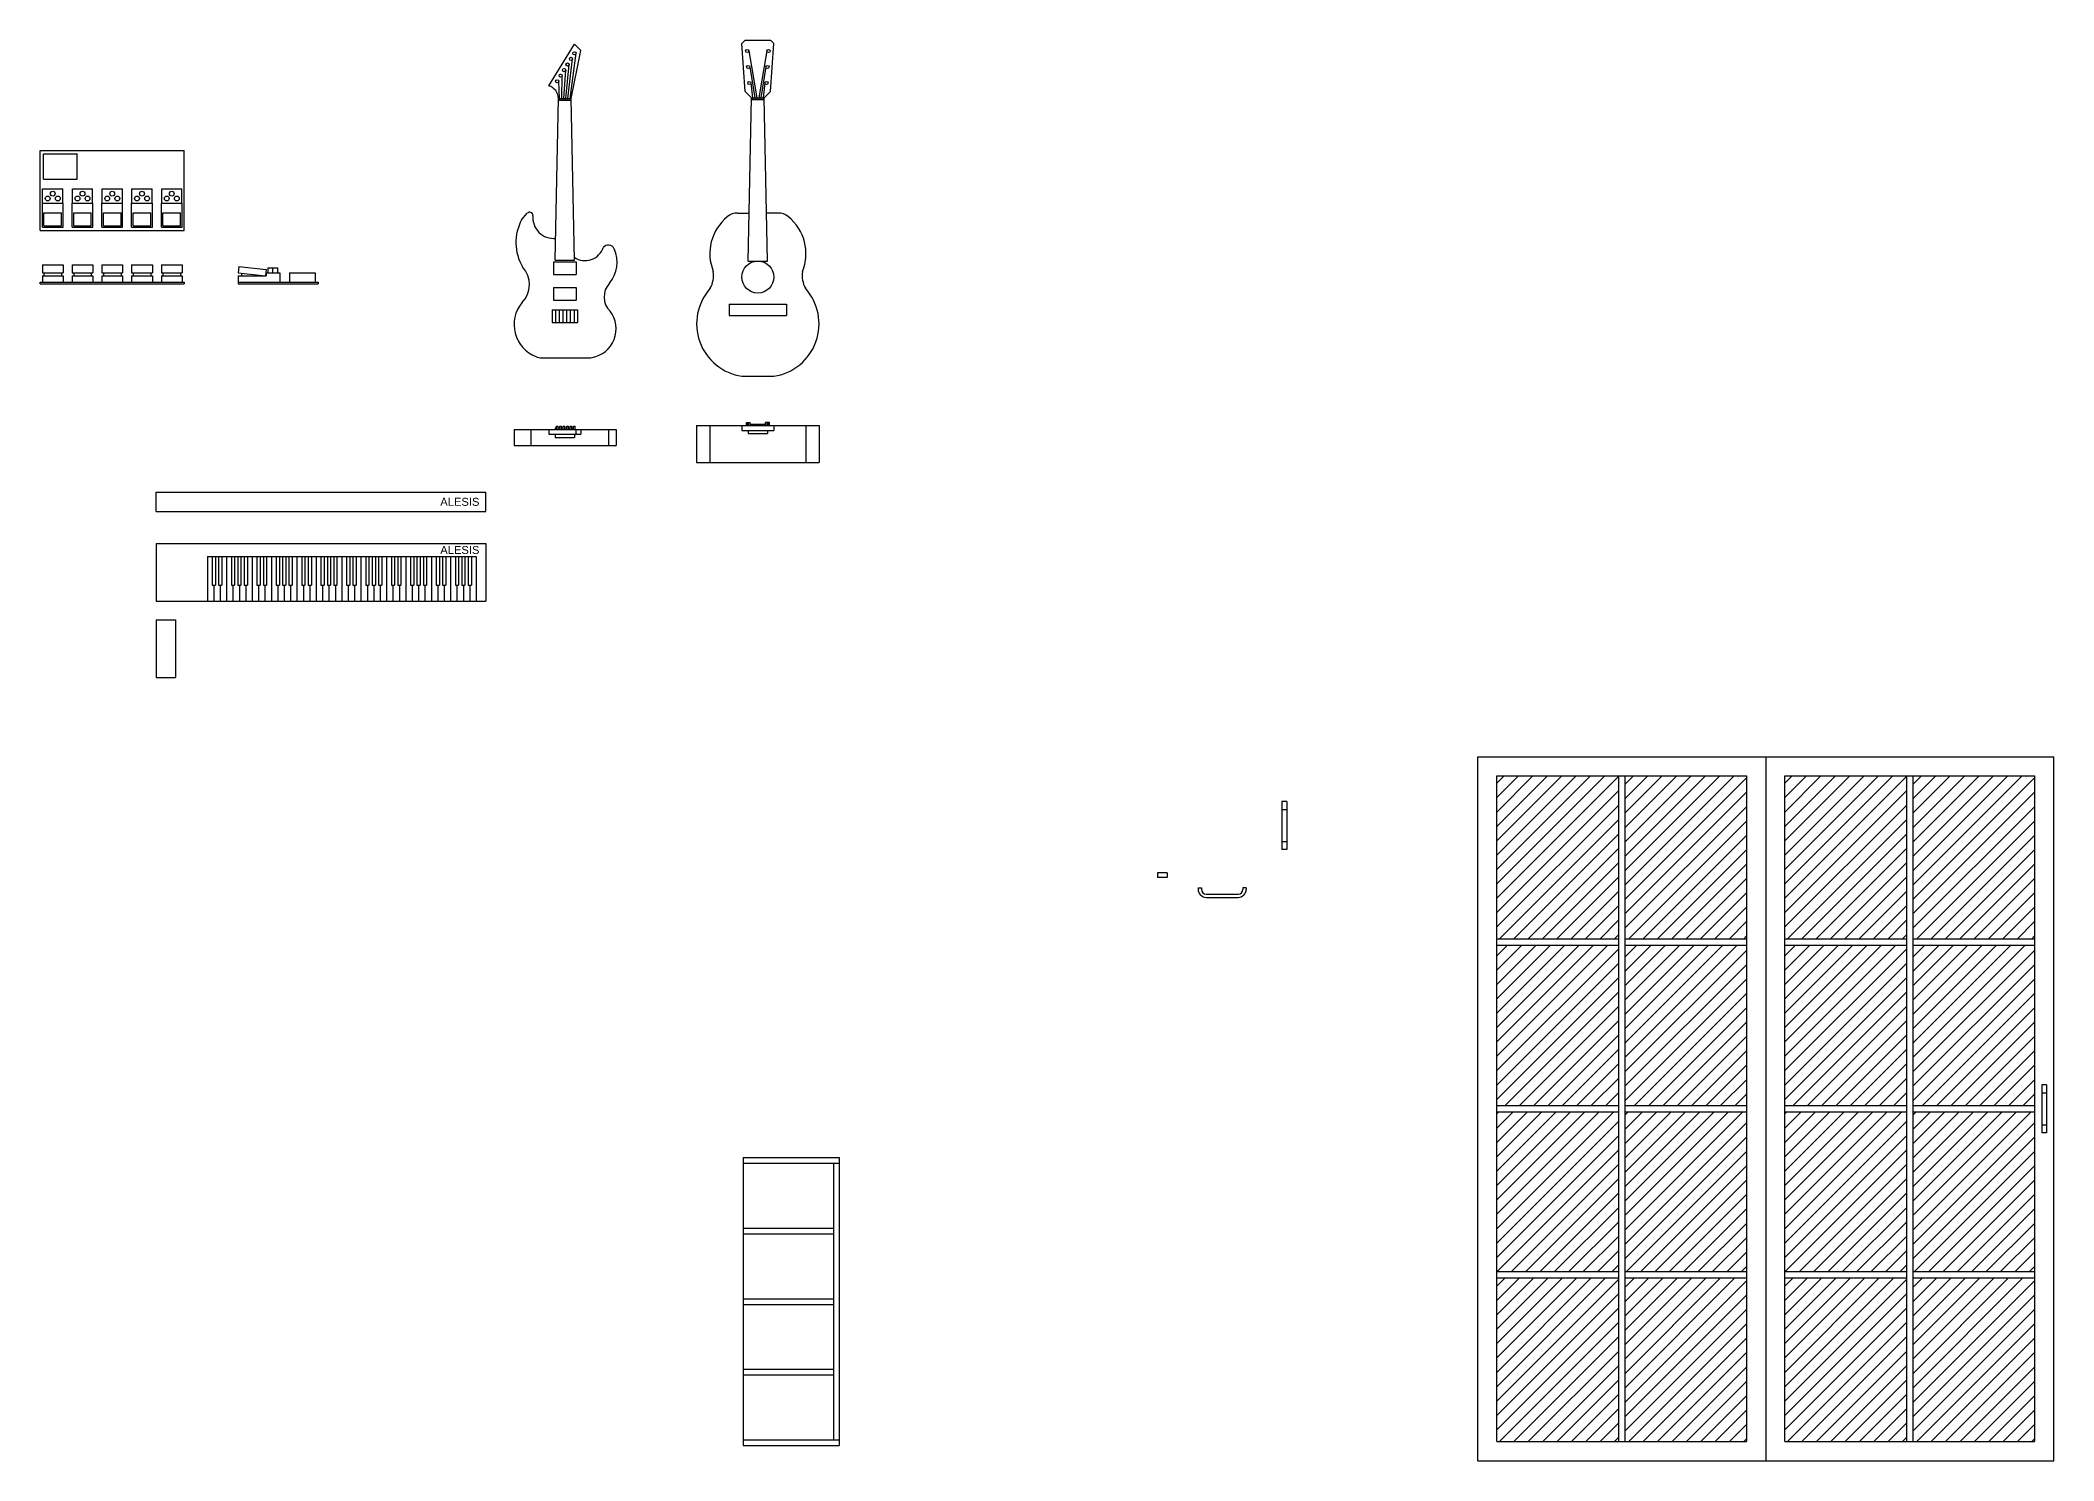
# Model space of a CAD drawing. Header units: millimetres. Extents: x 1528 to 3291, y 305 to 1763.
# Drawn here: x 2662 to 3291, y 315 to 759 of the extents above; entities that cross this region are included whole.
import ezdxf

# ---------------------------------------------------------------- set-up
doc = ezdxf.new("R2010")
doc.units = ezdxf.units.MM

# ---------------------------------------------------------------- blocks, each defined once
blk = doc.blocks.new('Z$W@#16366')
for p, q in [((0, 15), (0, 0)), ((1.5, 15), (0, 15)), ((1.5, 15), (1.5, 0)), ((0, 12.5), (1.5, 12.5)), ((0, 2.5), (1.5, 2.5)), ((1.5, 0), (0, 0))]:
    blk.add_line(p, q)

msp = doc.modelspace()

# ---------------------------------------------------------------- hatches: boundary and pattern name
h = msp.add_hatch()
h.set_pattern_fill('ANSI31', color=256, style=0)
h.paths.add_polyline_path([(3117.19, 528.68), (3117.19, 477.68), (3155.19, 477.68), (3155.19, 528.68)])
h.paths.add_polyline_path([(3157.19, 477.68), (3195.19, 477.68), (3195.19, 528.68), (3157.19, 528.68)])
h.paths.add_polyline_path([(3117.19, 320.68), (3117.19, 371.68), (3155.19, 371.68), (3155.19, 320.68)])
h.paths.add_polyline_path([(3195.19, 320.68), (3195.19, 371.68), (3157.19, 371.68), (3157.19, 320.68)])
h.paths.add_polyline_path([(3155.19, 425.68), (3155.19, 475.68), (3117.19, 475.68), (3117.19, 425.68)])
h.paths.add_polyline_path([(3157.19, 425.68), (3195.19, 425.68), (3195.19, 475.68), (3157.19, 475.68)])
h.paths.add_polyline_path([(3157.19, 373.68), (3195.19, 373.68), (3195.19, 423.68), (3157.19, 423.68)])
h.paths.add_polyline_path([(3117.19, 373.68), (3155.19, 373.68), (3155.19, 423.68), (3117.19, 423.68)])
h = msp.add_hatch()
h.set_pattern_fill('ANSI31', color=256, style=0)
h.set_pattern_definition([(45, (90, 0), (-2.245064, 2.245064), [])])
h.paths.add_polyline_path([(3207.19, 528.68), (3207.19, 477.68), (3245.19, 477.68), (3245.19, 528.68)])
h.paths.add_polyline_path([(3247.19, 477.68), (3285.19, 477.68), (3285.19, 528.68), (3247.19, 528.68)])
h.paths.add_polyline_path([(3207.19, 320.68), (3207.19, 371.68), (3245.19, 371.68), (3245.19, 320.68)])
h.paths.add_polyline_path([(3285.19, 320.68), (3285.19, 371.68), (3247.19, 371.68), (3247.19, 320.68)])
h.paths.add_polyline_path([(3245.19, 425.68), (3245.19, 475.68), (3207.19, 475.68), (3207.19, 425.68)])
h.paths.add_polyline_path([(3247.19, 425.68), (3285.19, 425.68), (3285.19, 475.68), (3247.19, 475.68)])
h.paths.add_polyline_path([(3247.19, 373.68), (3285.19, 373.68), (3285.19, 423.68), (3247.19, 423.68)])
h.paths.add_polyline_path([(3207.19, 373.68), (3245.19, 373.68), (3245.19, 423.68), (3207.19, 423.68)])

# ---------------------------------------------------------------- linework, layer by layer
for p, q in [((2820.93, 744.36), (2828.93, 757.36)), ((2827.93, 740.36), (2830.93, 755.36)), ((2830.93, 755.36), (2828.93, 757.36)), ((2881.25, 757.59), (2882.25, 758.59)), ((2882.25, 742.59), (2881.25, 757.59)), ((2882.25, 758.59), (2890.25, 758.59)), ((2883.41, 755.25), (2885.92, 740.59)), ((2889.09, 755.25), (2886.57, 740.59)), ((2891.25, 757.59), (2890.25, 758.59)), ((2890.25, 742.59), (2891.25, 757.59)), ((2825.6, 740.36), (2826.21, 749.23)), ((2826.25, 740.36), (2827.28, 751.02)), ((2826.9, 740.36), (2828.36, 752.77)), ((2827.55, 740.36), (2829.44, 754.52)), ((2883.74, 750.25), (2885.27, 740.59)), ((2888.76, 750.25), (2887.22, 740.59)), ((2824.3, 740.36), (2824.05, 745.79)), ((2824.95, 740.36), (2825.13, 747.5)), ((2884.25, 740.59), (2882.25, 742.59)), ((2884.07, 745.25), (2884.62, 740.59)), ((2888.42, 745.25), (2887.87, 740.59)), ((2888.25, 740.59), (2890.25, 742.59)), ((2822.93, 689.86), (2823.93, 740.36)), ((2823.92, 739.86), (2827.94, 739.86)), ((2823.93, 740.36), (2827.93, 740.36)), ((2824.3, 740.36), (2824.3, 739.86)), ((2824.95, 740.36), (2824.95, 739.86)), ((2825.6, 740.36), (2825.6, 739.86)), ((2826.25, 740.36), (2826.25, 739.86)), ((2826.9, 740.36), (2826.9, 739.86)), ((2827.55, 740.36), (2827.55, 739.86)), ((2828.93, 689.86), (2827.93, 740.36)), ((2883.25, 689.59), (2884.25, 740.59)), ((2884.24, 740.09), (2888.26, 740.09)), ((2884.25, 740.59), (2888.25, 740.59)), ((2884.62, 740.59), (2884.62, 740.09)), ((2885.27, 740.59), (2885.27, 740.09)), ((2885.92, 740.59), (2885.92, 740.09)), ((2886.57, 740.59), (2886.57, 740.09)), ((2887.22, 740.59), (2887.22, 740.09)), ((2887.87, 740.59), (2887.87, 740.09)), ((2889.25, 689.59), (2888.25, 740.59)), ((2662.01, 699.14), (2662.01, 724.14)), ((2662.01, 724.14), (2707.01, 724.14)), ((2707.01, 699.14), (2707.01, 724.14)), ((2663.01, 715.14), (2663.01, 723.14)), ((2663.01, 723.14), (2673.51, 723.14)), ((2673.51, 715.14), (2673.51, 723.14)), ((2662.76, 712.14), (2669.06, 712.14)), ((2662.76, 707.64), (2662.76, 712.14)), ((2663.01, 715.14), (2673.51, 715.14)), ((2669.06, 707.64), (2669.06, 712.14)), ((2672.06, 712.14), (2678.36, 712.14)), ((2672.06, 707.64), (2672.06, 712.14)), ((2678.36, 707.64), (2678.36, 712.14)), ((2681.36, 712.14), (2687.66, 712.14)), ((2681.36, 707.64), (2681.36, 712.14)), ((2687.66, 707.64), (2687.66, 712.14)), ((2690.66, 712.14), (2696.96, 712.14)), ((2690.66, 707.64), (2690.66, 712.14)), ((2696.96, 707.64), (2696.96, 712.14)), ((2699.96, 712.14), (2706.26, 712.14)), ((2699.96, 707.64), (2699.96, 712.14)), ((2706.26, 707.64), (2706.26, 712.14)), ((2662.66, 700.14), (2662.66, 707.64)), ((2662.66, 707.64), (2669.16, 707.64)), ((2669.16, 700.14), (2669.16, 707.64)), ((2671.96, 700.14), (2671.96, 707.64)), ((2671.96, 707.64), (2678.46, 707.64)), ((2678.46, 700.14), (2678.46, 707.64)), ((2681.26, 700.14), (2681.26, 707.64)), ((2681.26, 707.64), (2687.76, 707.64)), ((2687.76, 700.14), (2687.76, 707.64)), ((2690.56, 700.14), (2690.56, 707.64)), ((2690.56, 707.64), (2697.06, 707.64)), ((2697.06, 700.14), (2697.06, 707.64)), ((2699.86, 700.14), (2699.86, 707.64)), ((2699.86, 707.64), (2706.36, 707.64)), ((2706.36, 700.14), (2706.36, 707.64)), ((2662.01, 699.14), (2707.01, 699.14)), ((2662.66, 700.14), (2669.16, 700.14)), ((2662.66, 700.14), (2669.16, 700.14)), ((2663.16, 700.64), (2663.16, 704.64)), ((2663.16, 704.64), (2668.66, 704.64)), ((2663.16, 700.64), (2668.66, 700.64)), ((2668.66, 700.64), (2668.66, 704.64)), ((2671.96, 700.14), (2678.46, 700.14)), ((2671.96, 700.14), (2678.46, 700.14)), ((2672.46, 700.64), (2672.46, 704.64)), ((2672.46, 704.64), (2677.96, 704.64)), ((2672.46, 700.64), (2677.96, 700.64)), ((2677.96, 700.64), (2677.96, 704.64)), ((2681.26, 700.14), (2687.76, 700.14)), ((2681.26, 700.14), (2687.76, 700.14)), ((2681.76, 700.64), (2681.76, 704.64)), ((2681.76, 704.64), (2687.26, 704.64)), ((2681.76, 700.64), (2687.26, 700.64)), ((2687.26, 700.64), (2687.26, 704.64)), ((2690.56, 700.14), (2697.06, 700.14)), ((2690.56, 700.14), (2697.06, 700.14)), ((2691.06, 700.64), (2691.06, 704.64)), ((2691.06, 704.64), (2696.56, 704.64)), ((2691.06, 700.64), (2696.56, 700.64)), ((2696.56, 700.64), (2696.56, 704.64)), ((2699.86, 700.14), (2706.36, 700.14)), ((2699.86, 700.14), (2706.36, 700.14)), ((2700.36, 700.64), (2700.36, 704.64)), ((2700.36, 704.64), (2705.86, 704.64)), ((2700.36, 700.64), (2705.86, 700.64)), ((2705.86, 700.64), (2705.86, 704.64)), ((2812.44, 702.5), (2814.19, 704.51)), ((2879.88, 704.59), (2883.54, 704.59)), ((2892.62, 704.59), (2888.96, 704.59)), ((2662.66, 688.45), (2662.66, 685.95)), ((2662.66, 688.45), (2669.16, 688.45)), ((2662.66, 685.95), (2669.16, 685.95)), ((2663.16, 685.95), (2663.16, 684.95)), ((2668.66, 685.95), (2668.66, 684.95)), ((2669.16, 688.45), (2669.16, 685.95)), ((2671.96, 688.45), (2671.96, 685.95)), ((2671.96, 688.45), (2678.46, 688.45)), ((2671.96, 685.95), (2678.46, 685.95)), ((2672.46, 685.95), (2672.46, 684.95)), ((2677.96, 685.95), (2677.96, 684.95)), ((2678.46, 688.45), (2678.46, 685.95)), ((2681.26, 688.45), (2681.26, 685.95)), ((2681.26, 688.45), (2687.76, 688.45)), ((2681.26, 685.95), (2687.76, 685.95)), ((2681.76, 685.95), (2681.76, 684.95)), ((2687.26, 685.95), (2687.26, 684.95)), ((2687.76, 688.45), (2687.76, 685.95)), ((2690.56, 688.45), (2690.56, 685.95)), ((2690.56, 688.45), (2697.06, 688.45)), ((2690.56, 685.95), (2697.06, 685.95)), ((2691.06, 685.95), (2691.06, 684.95)), ((2696.56, 685.95), (2696.56, 684.95)), ((2697.06, 688.45), (2697.06, 685.95)), ((2699.86, 688.45), (2699.86, 685.95)), ((2699.86, 688.45), (2706.36, 688.45)), ((2699.86, 685.95), (2706.36, 685.95)), ((2700.36, 685.95), (2700.36, 684.95)), ((2705.86, 685.95), (2705.86, 684.95)), ((2706.36, 688.45), (2706.36, 685.95)), ((2724.11, 687.93), (2723.88, 685.95)), ((2723.88, 685.95), (2732.38, 684.95)), ((2724.11, 687.93), (2732.61, 686.93)), ((2724.88, 685.83), (2724.88, 684.95)), ((2732.61, 686.93), (2732.38, 684.95)), ((2732.61, 685.95), (2736.88, 685.95)), ((2732.61, 685.95), (2732.61, 684.95)), ((2733.13, 687.45), (2733.13, 685.95)), ((2733.13, 687.45), (2736.13, 687.45)), ((2734.63, 687.45), (2734.63, 685.95)), ((2734.63, 687.45), (2734.63, 685.95)), ((2736.13, 687.45), (2736.13, 685.95)), ((2736.88, 685.95), (2736.88, 682.95)), ((2739.88, 685.95), (2739.88, 682.95)), ((2739.88, 685.95), (2747.88, 685.95)), ((2747.88, 685.95), (2747.88, 682.95)), ((2822.43, 689.36), (2829.43, 689.36)), ((2822.43, 689.36), (2822.43, 685.36)), ((2822.93, 689.86), (2828.93, 689.86)), ((2829.43, 689.36), (2829.43, 685.36)), ((2883.25, 689.59), (2889.25, 689.59)), ((2662.01, 682.95), (2707.01, 682.95)), ((2662.01, 682.45), (2662.01, 682.95)), ((2662.01, 682.45), (2707.01, 682.45)), ((2662.66, 684.95), (2669.16, 684.95)), ((2662.66, 684.95), (2662.66, 682.95)), ((2669.16, 684.95), (2669.16, 682.95)), ((2671.96, 684.95), (2678.46, 684.95)), ((2671.96, 684.95), (2671.96, 682.95)), ((2678.46, 684.95), (2678.46, 682.95)), ((2681.26, 684.95), (2687.76, 684.95)), ((2681.26, 684.95), (2681.26, 682.95)), ((2687.76, 684.95), (2687.76, 682.95)), ((2690.56, 684.95), (2697.06, 684.95)), ((2690.56, 684.95), (2690.56, 682.95)), ((2697.06, 684.95), (2697.06, 682.95)), ((2699.86, 684.95), (2706.36, 684.95)), ((2699.86, 684.95), (2699.86, 682.95)), ((2706.36, 684.95), (2706.36, 682.95)), ((2707.01, 682.95), (2707.01, 682.45)), ((2723.88, 684.95), (2732.61, 684.95)), ((2723.88, 684.95), (2723.88, 682.45)), ((2723.88, 682.95), (2748.88, 682.95)), ((2723.88, 682.45), (2748.88, 682.45)), ((2748.88, 682.95), (2748.88, 682.45)), ((2822.43, 685.36), (2829.43, 685.36)), ((2822.43, 681.36), (2829.43, 681.36)), ((2822.43, 681.36), (2822.43, 677.36)), ((2829.43, 681.36), (2829.43, 677.36)), ((2821.93, 674.36), (2829.93, 674.36)), ((2821.93, 674.36), (2821.93, 670.36)), ((2822.43, 677.36), (2829.43, 677.36)), ((2823.05, 674.36), (2823.05, 670.36)), ((2824.2, 674.36), (2824.2, 670.36)), ((2825.35, 674.36), (2825.35, 670.36)), ((2826.5, 674.36), (2826.5, 670.36)), ((2827.65, 674.36), (2827.65, 670.36)), ((2828.8, 674.36), (2828.8, 670.36)), ((2829.93, 674.36), (2829.93, 670.36)), ((2877.25, 676.09), (2895.25, 676.09)), ((2877.25, 676.09), (2877.25, 672.59)), ((2895.25, 676.09), (2895.25, 672.59)), ((2821.93, 670.36), (2829.93, 670.36)), ((2877.25, 672.59), (2895.25, 672.59)), ((2818.74, 659.36), (2833.58, 659.36)), ((2881.25, 653.59), (2891.25, 653.59)), ((2810.07, 636.99), (2810.07, 631.99)), ((2810.07, 636.99), (2820.93, 636.99)), ((2815.32, 636.99), (2815.32, 631.99)), ((2820.93, 636.99), (2830.93, 636.99)), ((2820.93, 636.99), (2820.93, 635.49)), ((2820.93, 635.49), (2830.93, 635.49)), ((2822.93, 637.49), (2823.3, 637.49)), ((2822.93, 637.49), (2822.93, 636.99)), ((2822.93, 635.49), (2822.93, 634.49)), ((2823.3, 636.99), (2823.3, 637.99)), ((2823.3, 637.99), (2823.8, 637.99)), ((2823.3, 636.99), (2823.8, 636.99)), ((2823.8, 636.99), (2823.8, 637.99)), ((2823.8, 637.49), (2824.38, 637.49)), ((2824.38, 636.99), (2824.38, 637.99)), ((2824.38, 637.99), (2824.88, 637.99)), ((2824.38, 636.99), (2824.88, 636.99)), ((2824.88, 636.99), (2824.88, 637.99)), ((2824.88, 637.49), (2825.46, 637.49)), ((2825.46, 636.99), (2825.46, 637.99)), ((2825.46, 637.99), (2825.96, 637.99)), ((2825.46, 636.99), (2825.96, 636.99)), ((2825.96, 636.99), (2825.96, 637.99)), ((2825.96, 637.49), (2826.53, 637.49)), ((2826.53, 636.99), (2826.53, 637.99)), ((2826.53, 637.99), (2827.03, 637.99)), ((2826.53, 636.99), (2827.03, 636.99)), ((2827.03, 636.99), (2827.03, 637.99)), ((2827.03, 637.49), (2827.61, 637.49)), ((2827.61, 636.99), (2827.61, 637.99)), ((2827.61, 637.99), (2828.11, 637.99)), ((2827.61, 636.99), (2828.11, 636.99)), ((2828.11, 636.99), (2828.11, 637.99)), ((2828.11, 637.49), (2828.69, 637.49)), ((2828.69, 636.99), (2828.69, 637.99)), ((2828.69, 637.99), (2829.19, 637.99)), ((2828.69, 636.99), (2829.19, 636.99)), ((2828.93, 635.49), (2828.93, 634.49)), ((2828.93, 635.49), (2828.93, 634.49)), ((2829.19, 636.99), (2829.19, 637.99)), ((2829.32, 636.99), (2829.32, 635.49)), ((2830.93, 636.99), (2830.93, 635.49)), ((2830.93, 636.99), (2841.95, 636.99)), ((2839.53, 636.99), (2839.53, 631.99)), ((2841.95, 636.99), (2841.95, 631.99)), ((2867.12, 638.16), (2905.38, 638.16)), ((2867.12, 638.16), (2867.12, 626.66)), ((2871.24, 638.16), (2871.24, 626.66)), ((2881.25, 638.16), (2891.25, 638.16)), ((2881.25, 638.16), (2881.25, 636.66)), ((2881.25, 636.66), (2891.25, 636.66)), ((2882.66, 638.16), (2882.66, 639.16)), ((2882.66, 639.16), (2883.16, 639.16)), ((2882.66, 638.16), (2883.16, 638.16)), ((2883, 638.16), (2883, 639.16)), ((2883, 639.16), (2883.5, 639.16)), ((2883, 638.16), (2883.5, 638.16)), ((2883.25, 636.66), (2883.25, 635.66)), ((2883.25, 635.66), (2889.25, 635.66)), ((2883.32, 638.16), (2883.32, 639.16)), ((2883.32, 639.16), (2883.82, 639.16)), ((2883.32, 638.16), (2883.82, 638.16)), ((2883.82, 638.16), (2883.82, 639.16)), ((2883.82, 638.66), (2888.67, 638.66)), ((2888.67, 638.16), (2888.67, 639.16)), ((2889.17, 639.16), (2888.67, 639.16)), ((2889.17, 638.16), (2888.67, 638.16)), ((2889.5, 639.16), (2889, 639.16)), ((2889.5, 638.16), (2889, 638.16)), ((2889.17, 638.16), (2889.17, 639.16)), ((2889.25, 636.66), (2889.25, 635.66)), ((2889.25, 636.66), (2889.25, 635.66)), ((2889.84, 639.16), (2889.34, 639.16)), ((2889.84, 638.16), (2889.34, 638.16)), ((2889.5, 638.16), (2889.5, 639.16)), ((2889.84, 638.16), (2889.84, 639.16)), ((2891.25, 638.16), (2891.25, 636.66)), ((2901.26, 638.16), (2901.26, 626.66)), ((2905.38, 638.16), (2905.38, 626.66)), ((2810.07, 631.99), (2841.95, 631.99)), ((2822.93, 634.49), (2828.93, 634.49)), ((2867.12, 626.66), (2905.38, 626.66)), ((2698.23, 611.33), (2698.23, 617.33)), ((2698.23, 617.33), (2801.23, 617.33)), ((2801.23, 611.33), (2801.23, 617.33)), ((2698.23, 611.33), (2801.23, 611.33)), ((2698.23, 601.27), (2698.23, 583.27)), ((2698.23, 601.27), (2801.23, 601.27)), ((2801.23, 601.27), (2801.23, 583.27)), ((2714.23, 597.27), (2714.23, 583.27)), ((2714.23, 597.27), (2728.23, 597.27)), ((2715.73, 597.27), (2715.73, 588.27)), ((2716.73, 597.27), (2716.73, 588.27)), ((2717.73, 597.27), (2717.73, 588.27)), ((2718.73, 597.27), (2718.73, 588.27)), ((2720.23, 597.27), (2720.23, 583.27)), ((2721.73, 597.27), (2721.73, 588.27)), ((2722.73, 597.27), (2722.73, 588.27)), ((2723.73, 597.27), (2723.73, 588.27)), ((2724.73, 597.27), (2724.73, 588.27)), ((2725.73, 597.27), (2725.73, 588.27)), ((2726.73, 597.27), (2726.73, 588.27)), ((2728.23, 597.27), (2728.23, 583.27)), ((2728.23, 597.27), (2742.23, 597.27)), ((2729.73, 597.27), (2729.73, 588.27)), ((2730.73, 597.27), (2730.73, 588.27)), ((2731.73, 597.27), (2731.73, 588.27)), ((2732.73, 597.27), (2732.73, 588.27)), ((2734.23, 597.27), (2734.23, 583.27)), ((2735.73, 597.27), (2735.73, 588.27)), ((2736.73, 597.27), (2736.73, 588.27)), ((2737.73, 597.27), (2737.73, 588.27)), ((2738.73, 597.27), (2738.73, 588.27)), ((2739.73, 597.27), (2739.73, 588.27)), ((2740.73, 597.27), (2740.73, 588.27)), ((2742.23, 597.27), (2742.23, 583.27)), ((2742.23, 597.27), (2756.23, 597.27)), ((2743.73, 597.27), (2743.73, 588.27)), ((2744.73, 597.27), (2744.73, 588.27)), ((2745.73, 597.27), (2745.73, 588.27)), ((2746.73, 597.27), (2746.73, 588.27)), ((2748.23, 597.27), (2748.23, 583.27)), ((2749.73, 597.27), (2749.73, 588.27)), ((2750.73, 597.27), (2750.73, 588.27)), ((2751.73, 597.27), (2751.73, 588.27)), ((2752.73, 597.27), (2752.73, 588.27)), ((2753.73, 597.27), (2753.73, 588.27)), ((2754.73, 597.27), (2754.73, 588.27)), ((2756.23, 597.27), (2756.23, 583.27)), ((2756.23, 597.27), (2770.23, 597.27)), ((2757.73, 597.27), (2757.73, 588.27)), ((2758.73, 597.27), (2758.73, 588.27)), ((2759.73, 597.27), (2759.73, 588.27)), ((2760.73, 597.27), (2760.73, 588.27)), ((2762.23, 597.27), (2762.23, 583.27)), ((2763.73, 597.27), (2763.73, 588.27)), ((2764.73, 597.27), (2764.73, 588.27)), ((2765.73, 597.27), (2765.73, 588.27)), ((2766.73, 597.27), (2766.73, 588.27)), ((2767.73, 597.27), (2767.73, 588.27)), ((2768.73, 597.27), (2768.73, 588.27)), ((2770.23, 597.27), (2770.23, 583.27)), ((2770.23, 597.27), (2784.23, 597.27)), ((2771.73, 597.27), (2771.73, 588.27)), ((2772.73, 597.27), (2772.73, 588.27)), ((2773.73, 597.27), (2773.73, 588.27)), ((2774.73, 597.27), (2774.73, 588.27)), ((2776.23, 597.27), (2776.23, 583.27)), ((2777.73, 597.27), (2777.73, 588.27)), ((2778.73, 597.27), (2778.73, 588.27)), ((2779.73, 597.27), (2779.73, 588.27)), ((2780.73, 597.27), (2780.73, 588.27)), ((2781.73, 597.27), (2781.73, 588.27)), ((2782.73, 597.27), (2782.73, 588.27)), ((2784.23, 597.27), (2784.23, 583.27)), ((2784.23, 597.27), (2798.23, 597.27)), ((2785.73, 597.27), (2785.73, 588.27)), ((2786.73, 597.27), (2786.73, 588.27)), ((2787.73, 597.27), (2787.73, 588.27)), ((2788.73, 597.27), (2788.73, 588.27)), ((2790.23, 597.27), (2790.23, 583.27)), ((2791.73, 597.27), (2791.73, 588.27)), ((2792.73, 597.27), (2792.73, 588.27)), ((2793.73, 597.27), (2793.73, 588.27)), ((2794.73, 597.27), (2794.73, 588.27)), ((2795.73, 597.27), (2795.73, 588.27)), ((2796.73, 597.27), (2796.73, 588.27)), ((2798.23, 597.27), (2798.23, 583.27)), ((2715.73, 588.27), (2716.73, 588.27)), ((2716.23, 588.27), (2716.23, 583.27)), ((2717.73, 588.27), (2718.73, 588.27)), ((2718.23, 588.27), (2718.23, 583.27)), ((2721.73, 588.27), (2722.73, 588.27)), ((2722.23, 588.27), (2722.23, 583.27)), ((2723.73, 588.27), (2724.73, 588.27)), ((2724.23, 588.27), (2724.23, 583.27)), ((2725.73, 588.27), (2726.73, 588.27)), ((2726.23, 588.27), (2726.23, 583.27)), ((2729.73, 588.27), (2730.73, 588.27)), ((2730.23, 588.27), (2730.23, 583.27)), ((2731.73, 588.27), (2732.73, 588.27)), ((2732.23, 588.27), (2732.23, 583.27)), ((2735.73, 588.27), (2736.73, 588.27)), ((2736.23, 588.27), (2736.23, 583.27)), ((2737.73, 588.27), (2738.73, 588.27)), ((2738.23, 588.27), (2738.23, 583.27)), ((2739.73, 588.27), (2740.73, 588.27)), ((2740.23, 588.27), (2740.23, 583.27)), ((2743.73, 588.27), (2744.73, 588.27)), ((2744.23, 588.27), (2744.23, 583.27)), ((2745.73, 588.27), (2746.73, 588.27)), ((2746.23, 588.27), (2746.23, 583.27)), ((2749.73, 588.27), (2750.73, 588.27)), ((2750.23, 588.27), (2750.23, 583.27)), ((2751.73, 588.27), (2752.73, 588.27)), ((2752.23, 588.27), (2752.23, 583.27)), ((2753.73, 588.27), (2754.73, 588.27)), ((2754.23, 588.27), (2754.23, 583.27)), ((2757.73, 588.27), (2758.73, 588.27)), ((2758.23, 588.27), (2758.23, 583.27)), ((2759.73, 588.27), (2760.73, 588.27)), ((2760.23, 588.27), (2760.23, 583.27)), ((2763.73, 588.27), (2764.73, 588.27)), ((2764.23, 588.27), (2764.23, 583.27)), ((2765.73, 588.27), (2766.73, 588.27)), ((2766.23, 588.27), (2766.23, 583.27)), ((2767.73, 588.27), (2768.73, 588.27)), ((2768.23, 588.27), (2768.23, 583.27)), ((2771.73, 588.27), (2772.73, 588.27)), ((2772.23, 588.27), (2772.23, 583.27)), ((2773.73, 588.27), (2774.73, 588.27)), ((2774.23, 588.27), (2774.23, 583.27)), ((2777.73, 588.27), (2778.73, 588.27)), ((2778.23, 588.27), (2778.23, 583.27)), ((2779.73, 588.27), (2780.73, 588.27)), ((2780.23, 588.27), (2780.23, 583.27)), ((2781.73, 588.27), (2782.73, 588.27)), ((2782.23, 588.27), (2782.23, 583.27)), ((2785.73, 588.27), (2786.73, 588.27)), ((2786.23, 588.27), (2786.23, 583.27)), ((2787.73, 588.27), (2788.73, 588.27)), ((2788.23, 588.27), (2788.23, 583.27)), ((2791.73, 588.27), (2792.73, 588.27)), ((2792.23, 588.27), (2792.23, 583.27)), ((2793.73, 588.27), (2794.73, 588.27)), ((2794.23, 588.27), (2794.23, 583.27)), ((2795.73, 588.27), (2796.73, 588.27)), ((2796.23, 588.27), (2796.23, 583.27)), ((2698.23, 583.27), (2801.23, 583.27)), ((2698.23, 577.43), (2698.23, 559.43)), ((2698.23, 577.43), (2704.23, 577.43)), ((2704.23, 577.43), (2704.23, 559.43)), ((2698.23, 559.43), (2704.23, 559.43)), ((3111.19, 314.68), (3111.19, 534.68)), ((3111.19, 534.68), (3291.19, 534.68)), ((3117.19, 528.68), (3195.19, 528.68)), ((3117.19, 320.68), (3117.19, 528.68)), ((3155.19, 528.68), (3155.19, 320.68)), ((3157.19, 528.68), (3157.19, 320.68)), ((3195.19, 528.68), (3195.19, 320.68)), ((3201.19, 534.68), (3201.19, 314.68)), ((3207.19, 528.68), (3285.19, 528.68)), ((3207.19, 320.68), (3207.19, 528.68)), ((3245.19, 528.68), (3245.19, 320.68)), ((3247.19, 528.68), (3247.19, 320.68)), ((3285.19, 528.68), (3285.19, 320.68)), ((3291.19, 314.68), (3291.19, 534.68)), ((3050.02, 520.72), (3050.02, 505.72)), ((3051.52, 520.72), (3050.02, 520.72)), ((3050.02, 518.22), (3051.52, 518.22)), ((3051.52, 520.72), (3051.52, 505.72)), ((3050.02, 508.22), (3051.52, 508.22)), ((3051.52, 505.72), (3050.02, 505.72)), ((3014.17, 498.44), (3011.17, 498.44)), ((3011.17, 498.44), (3011.17, 496.94)), ((3014.17, 498.44), (3014.17, 496.94)), ((3014.17, 496.94), (3011.17, 496.94)), ((3023.84, 493.74), (3023.84, 493.24)), ((3023.84, 493.74), (3024.84, 493.74)), ((3024.84, 493.74), (3024.84, 493.24)), ((3026.34, 491.74), (3036.34, 491.74)), ((3038.84, 493.74), (3037.84, 493.74)), ((3037.84, 493.74), (3037.84, 493.24)), ((3038.84, 493.74), (3038.84, 493.24)), ((3026.34, 490.74), (3036.34, 490.74)), ((3155.19, 477.68), (3117.19, 477.68)), ((3155.19, 475.68), (3117.19, 475.68)), ((3195.19, 477.68), (3157.19, 477.68)), ((3195.19, 475.68), (3157.19, 475.68)), ((3245.19, 477.68), (3207.19, 477.68)), ((3245.19, 475.68), (3207.19, 475.68)), ((3285.19, 477.68), (3247.19, 477.68)), ((3285.19, 475.68), (3247.19, 475.68)), ((3117.19, 425.68), (3155.19, 425.68)), ((3117.19, 423.68), (3155.19, 423.68)), ((3157.19, 425.68), (3195.19, 425.68)), ((3157.19, 423.68), (3195.19, 423.68)), ((3207.19, 425.68), (3245.19, 425.68)), ((3207.19, 423.68), (3245.19, 423.68)), ((3247.19, 425.68), (3285.19, 425.68)), ((3247.19, 423.68), (3285.19, 423.68)), ((2881.7, 409.42), (2881.7, 319.42)), ((2881.7, 409.42), (2911.7, 409.42)), ((2911.7, 409.42), (2911.7, 319.42)), ((2881.7, 407.62), (2911.7, 407.62)), ((2909.9, 407.62), (2909.9, 321.22)), ((2881.7, 387.37), (2909.9, 387.37)), ((2881.7, 385.57), (2909.9, 385.57)), ((3155.19, 373.68), (3117.19, 373.68)), ((3155.19, 371.68), (3117.19, 371.68)), ((3195.19, 373.68), (3157.19, 373.68)), ((3195.19, 371.68), (3157.19, 371.68)), ((3245.19, 373.68), (3207.19, 373.68)), ((3245.19, 371.68), (3207.19, 371.68)), ((3285.19, 373.68), (3247.19, 373.68)), ((3285.19, 371.68), (3247.19, 371.68)), ((2881.7, 365.32), (2909.9, 365.32)), ((2881.7, 363.52), (2909.9, 363.52)), ((2881.7, 343.27), (2909.9, 343.27)), ((2881.7, 341.47), (2909.9, 341.47)), ((2881.7, 321.22), (2911.7, 321.22)), ((2881.7, 319.42), (2911.7, 319.42)), ((3111.19, 314.68), (3291.19, 314.68)), ((3117.19, 320.68), (3195.19, 320.68)), ((3207.19, 320.68), (3285.19, 320.68))]:
    msp.add_line(p, q)
for centre, radius in [((2828.94, 754.52), 0.5), ((2882.91, 755.25), 0.5), ((2889.59, 755.25), 0.5), ((2825.71, 749.27), 0.5), ((2826.78, 751.02), 0.5), ((2827.86, 752.77), 0.5), ((2883.24, 750.25), 0.5), ((2889.26, 750.25), 0.5), ((2823.55, 745.76), 0.5), ((2824.63, 747.52), 0.5), ((2883.57, 745.25), 0.5), ((2888.92, 745.25), 0.5), ((2665.91, 710.64), 0.75), ((2675.21, 710.64), 0.75), ((2684.51, 710.64), 0.75), ((2693.81, 710.64), 0.75), ((2703.11, 710.64), 0.75), ((2664.34, 709.14), 0.75), ((2667.49, 709.14), 0.75), ((2673.64, 709.14), 0.75), ((2676.79, 709.14), 0.75), ((2682.94, 709.14), 0.75), ((2686.09, 709.14), 0.75), ((2692.24, 709.14), 0.75), ((2695.39, 709.14), 0.75), ((2701.54, 709.14), 0.75), ((2704.69, 709.14), 0.75), ((2886.25, 684.59), 5)]:
    msp.add_circle(centre, radius)
for centre, radius, start, end in [((2819.67, 740.29), 4.26, 0.89409, 72.852), ((2814.94, 703.85), 1, 356.46296, 138.99091), ((2825.78, 695.37), 15.13, 151.90654, 210.22935), ((2822.44, 703.18), 6.53, 174.6512, 275.4883), ((2886.18, 691.9), 14.94, 129.33514, 202.06661), ((2879.88, 699.59), 5, 90, 129.33514), ((2892.62, 699.59), 5, 50.66486, 90), ((2886.32, 691.9), 14.94, 337.93339, 50.66486), ((2832.26, 695.72), 5.99, 236.02687, 341.44882), ((2839.53, 692.6), 2, 23.76516, 142.56832), ((2831.87, 689.22), 10.37, 320.61345, 23.76516), ((2806.87, 682.29), 8, 314.42915, 43.14497), ((2863.69, 685.14), 8.71, 332.16458, 7.54332), ((2908.66, 685.11), 8.57, 172.15275, 208.13935), ((2844.43, 678.38), 6.24, 136.85503, 225.57085), ((2883.68, 669.96), 16.56, 137.87827, 261.56211), ((2888.82, 669.96), 16.56, 278.43789, 42.12173), ((2820.9, 669.77), 10.83, 141.09622, 248.20123), ((2832.88, 668.38), 9.08, 279.92238, 37.62397), ((2818.74, 664.36), 5, 248.20123, 270), ((2833.58, 664.36), 5, 270, 279.92238), ((3026.34, 493.24), 2.5, 180, 270), ((3026.34, 493.24), 1.5, 180, 270), ((3036.34, 493.24), 1.5, 270, 0), ((3036.34, 493.24), 2.5, 270, 0)]:
    msp.add_arc(centre, radius, start, end)

# ---------------------------------------------------------------- block references
msp.add_blockref('Z$W@#16366', (3287.44, 417.18))

# ---------------------------------------------------------------- texts
at = {"char_height": 2.5, "width": 16.2109, "attachment_point": 5}
for insert in [(2793.13, 614.33), (2793.13, 599.27)]:
    msp.add_mtext('{\\fArial|b0|i0|c238|p0;ALESIS}', dxfattribs=dict(at, insert=insert))

doc.saveas('drawing.dxf')
